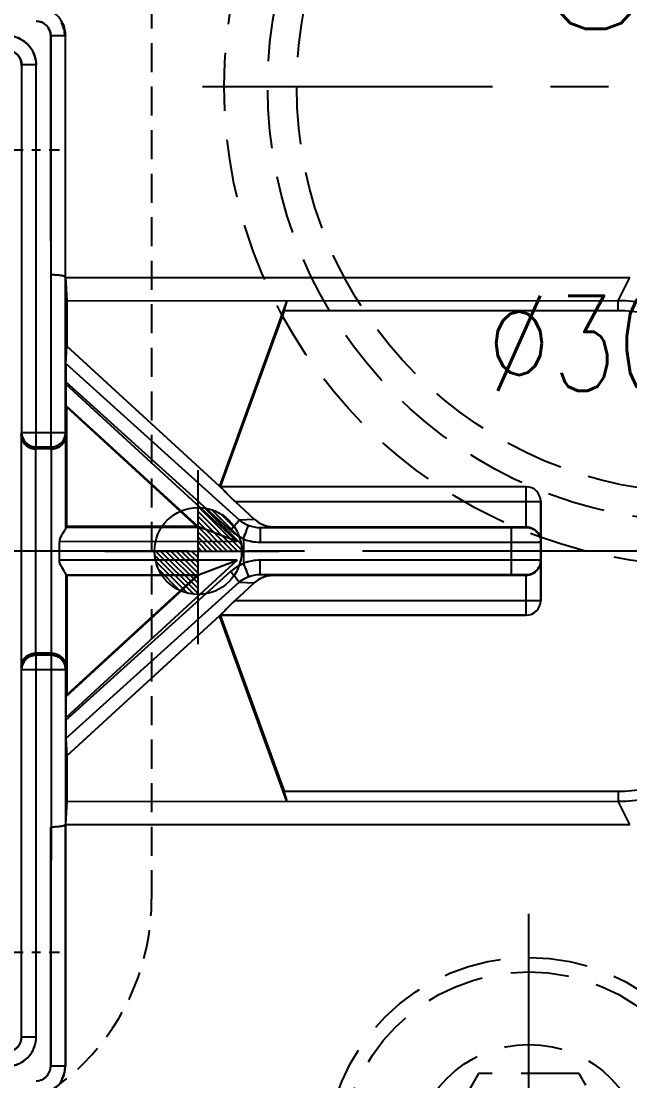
# Model space of a CAD drawing. Header units: millimetres. Extents: x 23490 to 24685, y -23248 to -22403.
# Drawn here: x 24109.8 to 24130.78, y -22727.74 to -22691.24 of the extents above; entities that cross this region are included whole.
import ezdxf

# ---------------------------------------------------------------- set-up
doc = ezdxf.new("R2010")
doc.units = ezdxf.units.MM
doc.header["$LTSCALE"] = 8
for name, pattern in [('CENTER', [2, 1.25, -0.25, 0.25, -0.25]), ('CENTER2', [1.125, 0.75, -0.125, 0.125, -0.125]), ('HIDDEN', [0.375, 0.25, -0.125]), ('HIDDEN2', [0.1875, 0.125, -0.0625])]:
    doc.linetypes.add(name, pattern=pattern)
doc.layers.get('DEFPOINTS').update_dxf_attribs({"color": 6})
for name, color, linetype in [('Cav-cor', 30, 'Continuous'), ('CL', 1, 'Continuous'), ('PIN', 5, 'Continuous'), ('PRODUCT', 1, 'Continuous'), ('SCREW', 52, 'HIDDEN'), ('SP', 3, 'Continuous')]:
    doc.layers.add(name, color=color, linetype=linetype)
doc.layers.add('dim', color=3, linetype='Continuous', lineweight=15)
doc.styles.add('ROMANC', font='RomanC.ttf', dxfattribs={"width": 0.8, "height": 7})
doc.styles.get("Standard").update_dxf_attribs({"font": 'txt.shx', "width": 0.8, "bigfont": 'chineset.shx'})
doc.dimstyles.new('ISO-25', dxfattribs={"dimtxt": 5, "dimasz": 4, "dimexe": 0.3, "dimexo": 0.3, "dimtad": 0, "dimzin": 1, "dimdsep": 46, "dimtxsty": 'Standard', "dimcen": 0, "dimclrd": 3, "dimclre": 3, "dimclrt": 3, "dimazin": 0, "dimtfac": 1, "dimtofl": 0, "dimtmove": 0, "dimatfit": 0, "dimfxl": 0, "dimarcsym": 0})

# ---------------------------------------------------------------- blocks, each defined once
blk = doc.blocks.new('cb_8')
at = {"linetype": 'HIDDEN'}
blk.add_circle((0, 0), 7, dxfattribs=at)
at = {"layer": 'SCREW', "linetype": 'CENTER2', "ltscale": 5}
for p, q in [((0, -8.5), (0, 8.5)), ((-8.5, 0), (8.5, 0))]:
    blk.add_line(p, q, dxfattribs=at)
at = {"layer": 'SCREW'}
blk.add_lwpolyline([(-1.732, 3), (-3.464, 0), (-1.732, -3), (1.732, -3), (3.464, 0), (1.732, 3)], close=True, dxfattribs=at)
for radius in [6.5, 4]:
    blk.add_circle((0, 0), radius, dxfattribs=at)
at = {"layer": 'dim', "style": 'ROMANC', "width": 0.8}
blk.add_text('M 8', height=4.1865, dxfattribs=at).set_placement((-5.202, -1.858))
blk = doc.blocks.new('20160826.095208')
at = {"layer": 'SP', "linetype": 'CENTER'}
for p, q in [((0, -17.25), (0, 17.25)), ((-17.25, 0), (17.25, 0))]:
    blk.add_line(p, q, dxfattribs=at)
at = {"layer": 'SP', "linetype": 'HIDDEN'}
for radius in [16.5, 15, 14]:
    blk.add_circle((0, 0), radius, dxfattribs=at)
at = {"layer": 'SP'}
for s, p in [('S', (-5.456, 1.995)), ('P', (3.888, -6.392))]:
    blk.add_text(s, height=4.111, dxfattribs=at).set_placement(p)
at = {"layer": 'SP', "color": 6, "insert": (-1.275, -8.844), "char_height": 3.2812, "attachment_point": 5}
blk.add_mtext('Ø30.00', dxfattribs=at)
blk = doc.blocks.new('*D26566')
at = {"layer": 'DEFPOINTS', "color": 0}
for p in [(24107.3, -22624.279), (24152.3, -22747.491), (24107.3, -22770.979)]:
    blk.add_point(p, dxfattribs=at)
at = {"layer": 'dim', "color": 3, "lineweight": -2}
for p, q in [((24107.3, -22624.579), (24107.3, -22771.279)), ((24152.3, -22747.791), (24152.3, -22771.279)), ((24111.3, -22770.979), (24121.842, -22770.979)), ((24148.3, -22770.979), (24137.759, -22770.979))]:
    blk.add_line(p, q, dxfattribs=at)
at = {"layer": 'dim', "color": 3}
for points in [[(24111.3, -22770.312), (24111.3, -22771.645), (24107.3, -22770.979)], [(24148.3, -22771.645), (24148.3, -22770.312), (24152.3, -22770.979)]]:
    blk.add_solid(points, dxfattribs=at)
at = {"layer": 'dim', "color": 3, "insert": (24129.8, -22770.979), "char_height": 5, "attachment_point": 5}
blk.add_mtext('45.00', dxfattribs=at)
blk = doc.blocks.new('*D26567')
at = {"layer": 'DEFPOINTS', "color": 0}
for p in [(24052.3, -22678.491), (24152.3, -22747.491), (24152.3, -22779.818)]:
    blk.add_point(p, dxfattribs=at)
at = {"layer": 'dim', "color": 3, "lineweight": -2}
for p, q in [((24052.3, -22678.791), (24052.3, -22780.118)), ((24152.3, -22747.791), (24152.3, -22780.118)), ((24056.3, -22779.818), (24094.175, -22779.818)), ((24148.3, -22779.818), (24111.425, -22779.818))]:
    blk.add_line(p, q, dxfattribs=at)
at = {"layer": 'dim', "color": 3}
for points in [[(24056.3, -22779.151), (24056.3, -22780.485), (24052.3, -22779.818)], [(24148.3, -22780.485), (24148.3, -22779.151), (24152.3, -22779.818)]]:
    blk.add_solid(points, dxfattribs=at)
at = {"layer": 'dim', "color": 3, "insert": (24102.8, -22779.818), "char_height": 5, "attachment_point": 5}
blk.add_mtext('100.00', dxfattribs=at)
blk = doc.blocks.new('*D26571')
at = {"layer": 'DEFPOINTS', "color": 0}
for p in [(24107.3, -22615.491), (24182.3, -22615.491), (24144.3, -22755.491)]:
    blk.add_point(p, dxfattribs=at)
at = {"layer": 'dim', "color": 3, "lineweight": -2}
for p, q in [((24107.6, -22615.491), (24182.6, -22615.491)), ((24182.3, -22619.491), (24182.3, -22676.532)), ((24182.3, -22751.491), (24182.3, -22694.449)), ((24144.6, -22755.491), (24182.6, -22755.491))]:
    blk.add_line(p, q, dxfattribs=at)
at = {"layer": 'dim', "color": 3}
for points in [[(24182.967, -22619.491), (24181.634, -22619.491), (24182.3, -22615.491)], [(24181.634, -22751.491), (24182.967, -22751.491), (24182.3, -22755.491)]]:
    blk.add_solid(points, dxfattribs=at)
at = {"layer": 'dim', "color": 3, "insert": (24182.3, -22685.491), "char_height": 5, "attachment_point": 5, "rotation": 90}
blk.add_mtext('140.00', dxfattribs=at)
blk = doc.blocks.new('*D26572')
at = {"layer": 'DEFPOINTS', "color": 0}
for p in [(24107.3, -22527.491), (24193.451, -22527.491), (24144.3, -22755.491)]:
    blk.add_point(p, dxfattribs=at)
at = {"layer": 'dim', "color": 3, "lineweight": -2}
for p, q in [((24107.6, -22527.491), (24193.751, -22527.491)), ((24193.451, -22531.491), (24193.451, -22631.532)), ((24193.451, -22751.491), (24193.451, -22651.449)), ((24144.6, -22755.491), (24193.751, -22755.491))]:
    blk.add_line(p, q, dxfattribs=at)
at = {"layer": 'dim', "color": 3}
for points in [[(24194.117, -22531.491), (24192.784, -22531.491), (24193.451, -22527.491)], [(24192.784, -22751.491), (24194.117, -22751.491), (24193.451, -22755.491)]]:
    blk.add_solid(points, dxfattribs=at)
at = {"layer": 'dim', "color": 3, "insert": (24193.451, -22641.491), "char_height": 5, "attachment_point": 5, "rotation": 90}
blk.add_mtext('228.00', dxfattribs=at)

msp = doc.modelspace()

# ---------------------------------------------------------------- hatches: boundary and pattern name
at = {"layer": 'PIN', "linetype": 'Continuous'}
h = msp.add_hatch(dxfattribs=at)
h.set_pattern_fill('ANSI31', color=3, angle=90, style=0)
h.set_pattern_definition([(135, (24321.18231, -22723.73048), (-0.08838835, -0.08838835), [])])
h.paths.add_polyline_path([(24115.9, -22709.491), (24114.4, -22709.491, 0.414214), (24115.9, -22710.991)])
h.paths.add_polyline_path([(24115.9, -22707.991), (24115.9, -22709.491), (24117.4, -22709.491, 0.414214)])

# ---------------------------------------------------------------- linework, layer by layer
at = {"linetype": 'HIDDEN2'}
msp.add_lwpolyline([(24106.3, -22729.491), (24072.3, -22729.491, -0.414214), (24064.3, -22721.491), (24064.3, -22687.491, -0.414214), (24072.3, -22679.491), (24106.3, -22679.491, -0.414214), (24114.3, -22687.491), (24114.3, -22721.491, -0.414214)], format="xyb", close=True, dxfattribs=at)
at = {"layer": 'Cav-cor', "color": 241}
for p, q in [((24111.326, -22691.739), (24110.823, -22691.739)), ((24110.832, -22705.908), (24110.823, -22691.739)), ((24111.326, -22700.069), (24111.326, -22691.739)), ((24109.801, -22692.762), (24109.818, -22692.744)), ((24110.321, -22692.744), (24109.818, -22692.744)), ((24109.818, -22692.744), (24109.818, -22705.407)), ((24110.321, -22705.908), (24110.321, -22692.744)), ((24111.326, -22700.069), (24130.779, -22700.069)), ((24111.335, -22700.066), (24111.374, -22700.864)), ((24111.335, -22705.407), (24111.335, -22700.066)), ((24130.382, -22700.868), (24130.779, -22700.069)), ((24111.374, -22700.864), (24130.382, -22700.868)), ((24111.374, -22702.431), (24111.374, -22700.864)), ((24118.962, -22700.864), (24116.637, -22707.253)), ((24118.962, -22700.864), (24118.962, -22700.868)), ((24130.382, -22701.213), (24130.382, -22700.868)), ((24118.864, -22701.213), (24116.656, -22707.28)), ((24130.382, -22701.213), (24118.864, -22701.213)), ((24111.345, -22703.035), (24111.374, -22702.431)), ((24111.374, -22702.431), (24116.637, -22707.253)), ((24111.345, -22703.035), (24117.316, -22708.413)), ((24111.342, -22703.665), (24117.021, -22708.78)), ((24111.342, -22703.665), (24111.342, -22703.748)), ((24117.252, -22709.169), (24111.342, -22703.748)), ((24115.921, -22708.667), (24111.346, -22704.472)), ((24111.372, -22704.531), (24111.346, -22704.472)), ((24115.862, -22708.645), (24111.372, -22704.531)), ((24111.372, -22708.645), (24111.372, -22704.531)), ((24109.808, -22705.513), (24109.818, -22705.407)), ((24109.808, -22705.513), (24109.808, -22713.469)), ((24109.818, -22705.407), (24111.335, -22705.407)), ((24111.345, -22705.513), (24111.335, -22705.407)), ((24111.345, -22708.645), (24111.345, -22705.513)), ((24110.843, -22705.973), (24110.31, -22705.973)), ((24110.31, -22713.008), (24110.31, -22705.973)), ((24110.314, -22705.973), (24110.321, -22705.908)), ((24110.832, -22705.908), (24110.321, -22705.908)), ((24110.839, -22705.973), (24110.832, -22705.908)), ((24110.843, -22705.973), (24110.843, -22713.008)), ((24127.209, -22707.28), (24116.656, -22707.28)), ((24127.209, -22708.678), (24127.209, -22707.28)), ((24117.173, -22707.782), (24127.712, -22707.782)), ((24117.173, -22707.782), (24117.836, -22708.39)), ((24127.712, -22707.782), (24127.712, -22711.199)), ((24117.316, -22708.413), (24117.836, -22708.39)), ((24111.372, -22708.645), (24111.346, -22708.671)), ((24111.346, -22708.671), (24115.922, -22708.668)), ((24115.862, -22708.645), (24111.372, -22708.645)), ((24115.862, -22708.645), (24115.921, -22708.667)), ((24118.035, -22708.682), (24118.535, -22708.66)), ((24118.035, -22708.682), (24126.707, -22708.682)), ((24118.035, -22708.682), (24118.035, -22709.185)), ((24118.535, -22708.66), (24127.209, -22708.66)), ((24126.707, -22710.299), (24126.707, -22708.682)), ((24117.252, -22709.169), (24111.12, -22709.174)), ((24111.12, -22709.808), (24111.12, -22709.174)), ((24117.461, -22709.076), (24117.461, -22709.906)), ((24118.035, -22709.185), (24126.707, -22709.185)), ((24117.252, -22709.812), (24111.12, -22709.808)), ((24117.252, -22709.812), (24111.342, -22715.234)), ((24118.035, -22709.797), (24126.707, -22709.797)), ((24118.035, -22710.299), (24118.035, -22709.797)), ((24111.342, -22715.317), (24117.021, -22710.201)), ((24111.345, -22710.337), (24111.345, -22713.469)), ((24111.346, -22710.311), (24115.922, -22710.314)), ((24111.372, -22710.337), (24111.346, -22710.311)), ((24115.921, -22710.314), (24111.346, -22714.51)), ((24115.862, -22710.337), (24111.372, -22710.337)), ((24111.372, -22710.337), (24111.372, -22714.451)), ((24115.862, -22710.337), (24111.372, -22714.451)), ((24115.862, -22710.337), (24115.921, -22710.314)), ((24118.035, -22710.299), (24126.707, -22710.299)), ((24118.035, -22710.299), (24118.535, -22710.321)), ((24118.535, -22710.321), (24127.209, -22710.321)), ((24127.209, -22711.702), (24127.209, -22710.304)), ((24111.345, -22715.946), (24117.316, -22710.568)), ((24117.173, -22711.199), (24117.836, -22710.591)), ((24117.316, -22710.568), (24117.836, -22710.591)), ((24117.173, -22711.199), (24127.712, -22711.199)), ((24111.374, -22716.551), (24116.637, -22711.729)), ((24118.962, -22718.117), (24116.637, -22711.729)), ((24127.209, -22711.702), (24116.656, -22711.702)), ((24116.656, -22711.702), (24118.864, -22717.769)), ((24110.843, -22713.008), (24110.31, -22713.008)), ((24110.314, -22713.008), (24110.321, -22713.074)), ((24110.839, -22713.008), (24110.832, -22713.074)), ((24110.832, -22713.074), (24110.321, -22713.074)), ((24110.321, -22726.237), (24110.321, -22713.074)), ((24110.832, -22713.074), (24110.823, -22727.242)), ((24109.808, -22713.469), (24109.818, -22713.574)), ((24109.818, -22713.574), (24111.335, -22713.574)), ((24109.818, -22726.237), (24109.818, -22713.574)), ((24111.345, -22713.469), (24111.335, -22713.574)), ((24111.335, -22713.574), (24111.335, -22718.915)), ((24111.372, -22714.451), (24111.346, -22714.51)), ((24111.342, -22715.317), (24111.342, -22715.234)), ((24111.345, -22715.946), (24111.374, -22716.551)), ((24111.374, -22716.551), (24111.374, -22718.117)), ((24111.374, -22718.117), (24111.335, -22718.915)), ((24111.374, -22718.117), (24130.382, -22718.114)), ((24118.864, -22717.769), (24130.382, -22717.769)), ((24118.962, -22718.117), (24118.962, -22718.114)), ((24130.382, -22717.769), (24130.382, -22718.114)), ((24130.779, -22718.913), (24130.382, -22718.114)), ((24111.326, -22718.913), (24130.779, -22718.913)), ((24111.326, -22718.913), (24111.326, -22727.242)), ((24109.801, -22726.22), (24109.818, -22726.237)), ((24110.321, -22726.237), (24109.818, -22726.237)), ((24111.326, -22727.242), (24110.823, -22727.242))]:
    msp.add_line(p, q, dxfattribs=at)
for centre, radius, start, end in [((24110.321, -22691.739), 1.005, 359.9962, 90.0033), ((24110.321, -22691.739), 0.502, 359.9995, 90.0005), ((24109.316, -22692.744), 1.005, 359.9997, 90.0002), ((24109.316, -22692.744), 0.502, 359.9931, 90.0069), ((24110.318, -22705.407), 0.5, 180.0571, 269.9797), ((24110.834, -22705.407), 0.501, 348.1227, 359.9159), ((24127.209, -22707.782), 0.502, 0, 90), ((24127.209, -22711.199), 0.502, 270, 0), ((24110.318, -22713.575), 0.5, 90.0203, 179.9429), ((24110.834, -22713.575), 0.501, 0.0841, 11.8773), ((24109.316, -22726.237), 1.005, 269.9998, 0.0003), ((24109.316, -22726.237), 0.502, 269.9931, 0.0069), ((24110.321, -22727.242), 1.005, 269.9967, 0.0038), ((24110.321, -22727.242), 0.502, 269.9995, 0.0005)]:
    msp.add_arc(centre, radius, start, end, dxfattribs=at)
for centre, major_axis, ratio, start_param, end_param in [((24118.831, -22701.213), (0.128, 0.35), 0.082138, -1.540679, -0.144416), ((24111.346, -22703.706), (0, 0.677), 0.006497, 0.134031, 1.510239), ((24111.346, -22703.789), (0, 0.682), 0.006443, 1.509631, 3.126935), ((24117.277, -22707.782), (0.556, -0.5), 0.09393, -2.602263, -1.674968), ((24118.536, -22707.655), (-1.024, -0.045), 0.980826, 0.775417, 1.526003), ((24111.346, -22709.173), (0, 0.503), 0.008762, 0.008762, 0.215517), ((24116.664, -22708.667), (0.743, 0), 0.00591, -3.126412, -3.071206), ((24111.346, -22709.808), (0, 0.503), 0.008762, -3.357109, -3.150355), ((24116.664, -22710.314), (0.743, 0), 0.00591, 3.071206, 3.126412), ((24118.536, -22711.326), (1.024, -0.045), 0.980826, 1.615589, 2.366176), ((24117.277, -22711.199), (0.556, 0.5), 0.09393, 1.674968, 2.602263), ((24111.346, -22715.192), (0, 0.682), 0.006443, 0.014657, 1.631962), ((24111.346, -22715.276), (0, 0.677), 0.006497, -4.651832, -3.275623), ((24118.831, -22717.769), (-0.128, 0.35), 0.082138, -2.997177, -1.600914)]:
    msp.add_ellipse(centre, major_axis=major_axis, ratio=ratio, start_param=start_param, end_param=end_param, dxfattribs=at)
for points, knots in [([(24111.326, -22700.067), (24111.326, -22700.06), (24111.314, -22700.044), (24111.265, -22700.021), (24111.163, -22699.998), (24111.007, -22699.982), (24110.888, -22699.978), (24110.823, -22699.978)], [0, 0, 0, 0, 0.038136, 0.100916, 0.314997, 0.629249, 1, 1, 1, 1]), ([(24135.328, -22705.863), (24135.328, -22705.538), (24135.265, -22704.887), (24134.985, -22703.946), (24134.53, -22703.078), (24133.913, -22702.314), (24133.159, -22701.687), (24132.296, -22701.22), (24131.358, -22700.933), (24130.707, -22700.868), (24130.382, -22700.868)], [0, 0, 0, 0, 0.125, 0.25003, 0.375081, 0.500124, 0.625143, 0.750126, 0.875077, 1, 1, 1, 1]), ([(24134.98, -22705.863), (24134.98, -22705.561), (24134.922, -22704.954), (24134.663, -22704.079), (24134.24, -22703.27), (24133.668, -22702.558), (24132.966, -22701.974), (24132.163, -22701.539), (24131.291, -22701.272), (24130.685, -22701.213), (24130.382, -22701.213)], [0, 0, 0, 0, 0.125005, 0.250039, 0.375092, 0.500134, 0.625151, 0.750131, 0.875079, 1, 1, 1, 1]), ([(24109.808, -22705.513), (24109.808, -22705.566), (24109.831, -22705.677), (24109.93, -22705.828), (24110.096, -22705.943), (24110.239, -22705.973), (24110.314, -22705.973)], [0, 0, 0, 0, 0.210996, 0.438985, 0.700565, 1, 1, 1, 1]), ([(24110.832, -22705.908), (24110.944, -22705.908), (24111.175, -22705.828), (24111.301, -22705.619), (24111.324, -22705.51)], [0, 0, 0, 0, 0.500497, 1, 1, 1, 1]), ([(24110.839, -22705.973), (24110.914, -22705.973), (24111.057, -22705.943), (24111.223, -22705.828), (24111.322, -22705.677), (24111.345, -22705.566), (24111.345, -22705.513)], [0, 0, 0, 0, 0.299435, 0.561015, 0.789004, 1, 1, 1, 1]), ([(24116.776, -22707.38), (24116.76, -22707.366), (24116.733, -22707.342), (24116.701, -22707.313), (24116.681, -22707.296), (24116.671, -22707.287), (24116.664, -22707.281), (24116.661, -22707.278), (24116.66, -22707.277)], [0, 0, 0, 0, 0.397987, 0.713194, 0.828278, 0.914563, 0.974026, 1, 1, 1, 1]), ([(24117.316, -22708.413), (24117.314, -22708.42), (24117.305, -22708.435), (24117.286, -22708.463), (24117.258, -22708.5), (24117.206, -22708.565), (24117.127, -22708.66), (24117.058, -22708.738), (24117.021, -22708.78)], [0, 0, 0, 0, 0.042406, 0.114094, 0.213385, 0.337306, 0.644507, 1, 1, 1, 1]), ([(24117.464, -22709.06), (24117.486, -22709.005), (24117.527, -22708.903), (24117.574, -22708.781), (24117.603, -22708.7), (24117.618, -22708.656), (24117.627, -22708.626), (24117.631, -22708.61), (24117.631, -22708.604)], [0, 0, 0, 0, 0.366134, 0.679981, 0.804128, 0.900689, 0.966613, 1, 1, 1, 1]), ([(24111.345, -22708.683), (24111.345, -22708.692), (24111.335, -22708.716), (24111.313, -22708.755), (24111.282, -22708.805), (24111.23, -22708.887), (24111.158, -22709.002), (24111.12, -22709.114), (24111.12, -22709.174)], [0, 0, 0, 0, 0.052326, 0.136736, 0.246781, 0.37595, 0.672935, 1, 1, 1, 1]), ([(24117.252, -22709.169), (24117.131, -22709.122), (24116.949, -22709.052), (24116.707, -22708.959), (24116.527, -22708.89), (24116.35, -22708.823), (24116.205, -22708.768), (24116.095, -22708.728), (24116.031, -22708.704), (24115.985, -22708.688), (24115.958, -22708.678), (24115.937, -22708.672), (24115.926, -22708.668), (24115.922, -22708.668)], [0, 0, 0, 0, 0.27418, 0.411117, 0.547221, 0.681429, 0.811352, 0.872849, 0.929555, 0.954575, 0.975922, 0.991834, 1, 1, 1, 1]), ([(24126.707, -22708.682), (24126.739, -22708.682), (24126.804, -22708.682), (24126.897, -22708.682), (24126.982, -22708.682), (24127.058, -22708.681), (24127.112, -22708.681), (24127.148, -22708.68), (24127.17, -22708.68), (24127.186, -22708.679), (24127.199, -22708.679), (24127.204, -22708.678), (24127.209, -22708.679), (24127.209, -22708.678)], [0, 0, 0, 0, 0.195044, 0.382633, 0.555484, 0.70701, 0.831356, 0.881806, 0.923765, 0.956832, 0.980689, 0.995099, 1, 1, 1, 1]), ([(24127.209, -22708.66), (24127.285, -22708.66), (24127.43, -22708.694), (24127.594, -22708.82), (24127.689, -22708.979), (24127.711, -22709.095), (24127.712, -22709.15)], [0, 0, 0, 0, 0.294138, 0.553141, 0.783334, 1, 1, 1, 1]), ([(24126.707, -22709.185), (24126.772, -22709.185), (24126.9, -22709.185), (24127.086, -22709.185), (24127.258, -22709.184), (24127.389, -22709.184), (24127.481, -22709.183), (24127.54, -22709.183), (24127.59, -22709.183), (24127.632, -22709.182), (24127.665, -22709.182), (24127.687, -22709.182), (24127.7, -22709.181), (24127.706, -22709.181), (24127.709, -22709.18), (24127.712, -22709.181), (24127.712, -22709.181)], [0, 0, 0, 0, 0.195065, 0.382676, 0.555539, 0.707075, 0.772979, 0.831431, 0.881885, 0.923843, 0.956904, 0.980753, 0.98914, 0.99515, 0.998771, 1, 1, 1, 1]), ([(24111.345, -22710.299), (24111.345, -22710.289), (24111.335, -22710.266), (24111.313, -22710.227), (24111.282, -22710.177), (24111.23, -22710.095), (24111.158, -22709.979), (24111.12, -22709.867), (24111.12, -22709.808)], [0, 0, 0, 0, 0.052326, 0.136736, 0.246781, 0.37595, 0.672935, 1, 1, 1, 1]), ([(24117.252, -22709.812), (24117.131, -22709.859), (24116.949, -22709.93), (24116.707, -22710.023), (24116.527, -22710.092), (24116.35, -22710.159), (24116.205, -22710.213), (24116.095, -22710.254), (24116.031, -22710.277), (24115.985, -22710.294), (24115.958, -22710.303), (24115.937, -22710.31), (24115.926, -22710.313), (24115.922, -22710.314)], [0, 0, 0, 0, 0.27418, 0.411117, 0.547221, 0.681429, 0.811352, 0.872849, 0.929555, 0.954575, 0.975922, 0.991834, 1, 1, 1, 1]), ([(24117.464, -22709.921), (24117.486, -22709.976), (24117.527, -22710.079), (24117.574, -22710.2), (24117.603, -22710.282), (24117.618, -22710.326), (24117.627, -22710.356), (24117.631, -22710.372), (24117.631, -22710.377)], [0, 0, 0, 0, 0.366134, 0.679981, 0.804128, 0.900689, 0.966613, 1, 1, 1, 1]), ([(24126.707, -22709.797), (24126.772, -22709.797), (24126.9, -22709.797), (24127.086, -22709.797), (24127.258, -22709.797), (24127.389, -22709.798), (24127.481, -22709.798), (24127.54, -22709.799), (24127.59, -22709.799), (24127.632, -22709.799), (24127.665, -22709.8), (24127.687, -22709.8), (24127.7, -22709.8), (24127.706, -22709.8), (24127.709, -22709.801), (24127.712, -22709.801), (24127.712, -22709.801)], [0, 0, 0, 0, 0.195065, 0.382676, 0.555539, 0.707075, 0.772979, 0.831431, 0.881885, 0.923843, 0.956904, 0.980753, 0.98914, 0.99515, 0.998771, 1, 1, 1, 1]), ([(24127.209, -22710.321), (24127.285, -22710.321), (24127.43, -22710.288), (24127.594, -22710.162), (24127.689, -22710.003), (24127.711, -22709.887), (24127.712, -22709.831)], [0, 0, 0, 0, 0.294138, 0.553141, 0.783334, 1, 1, 1, 1]), ([(24117.316, -22710.568), (24117.314, -22710.562), (24117.305, -22710.546), (24117.286, -22710.519), (24117.258, -22710.482), (24117.206, -22710.416), (24117.127, -22710.321), (24117.058, -22710.243), (24117.021, -22710.201)], [0, 0, 0, 0, 0.042406, 0.114094, 0.213385, 0.337306, 0.644507, 1, 1, 1, 1]), ([(24126.707, -22710.299), (24126.739, -22710.299), (24126.804, -22710.299), (24126.897, -22710.299), (24126.982, -22710.3), (24127.058, -22710.3), (24127.112, -22710.301), (24127.148, -22710.301), (24127.17, -22710.302), (24127.186, -22710.302), (24127.199, -22710.302), (24127.204, -22710.304), (24127.209, -22710.303), (24127.209, -22710.304)], [0, 0, 0, 0, 0.195044, 0.382633, 0.555484, 0.70701, 0.831356, 0.881806, 0.923765, 0.956832, 0.980689, 0.995099, 1, 1, 1, 1]), ([(24116.776, -22711.601), (24116.76, -22711.615), (24116.733, -22711.64), (24116.701, -22711.669), (24116.681, -22711.686), (24116.671, -22711.695), (24116.664, -22711.7), (24116.661, -22711.704), (24116.66, -22711.704)], [0, 0, 0, 0, 0.400265, 0.716556, 0.831869, 0.917709, 0.975449, 1, 1, 1, 1]), ([(24109.808, -22713.469), (24109.808, -22713.416), (24109.831, -22713.305), (24109.93, -22713.154), (24110.096, -22713.038), (24110.239, -22713.008), (24110.314, -22713.008)], [0, 0, 0, 0, 0.210996, 0.438985, 0.700565, 1, 1, 1, 1]), ([(24110.839, -22713.008), (24110.914, -22713.008), (24111.057, -22713.038), (24111.223, -22713.154), (24111.322, -22713.305), (24111.345, -22713.416), (24111.345, -22713.469)], [0, 0, 0, 0, 0.299435, 0.561015, 0.789004, 1, 1, 1, 1]), ([(24110.832, -22713.074), (24110.944, -22713.074), (24111.175, -22713.153), (24111.301, -22713.362), (24111.324, -22713.472)], [0, 0, 0, 0, 0.500497, 1, 1, 1, 1]), ([(24130.382, -22718.114), (24130.707, -22718.113), (24131.358, -22718.048), (24132.296, -22717.761), (24133.159, -22717.295), (24133.913, -22716.667), (24134.53, -22715.904), (24134.985, -22715.035), (24135.265, -22714.095), (24135.328, -22713.444), (24135.328, -22713.119)], [0, 0, 0, 0, 0.124923, 0.249874, 0.374857, 0.499876, 0.624919, 0.74997, 0.875, 1, 1, 1, 1]), ([(24130.382, -22717.769), (24130.685, -22717.769), (24131.291, -22717.709), (24132.163, -22717.442), (24132.966, -22717.008), (24133.668, -22716.423), (24134.24, -22715.712), (24134.663, -22714.903), (24134.922, -22714.027), (24134.98, -22713.421), (24134.98, -22713.119)], [0, 0, 0, 0, 0.124921, 0.249869, 0.374849, 0.499866, 0.624908, 0.749961, 0.874995, 1, 1, 1, 1]), ([(24111.326, -22718.915), (24111.326, -22718.921), (24111.314, -22718.937), (24111.265, -22718.961), (24111.163, -22718.983), (24111.007, -22719), (24110.888, -22719.003), (24110.823, -22719.004)], [0, 0, 0, 0, 0.038136, 0.100916, 0.314997, 0.629249, 1, 1, 1, 1])]:
    msp.add_open_spline(points, degree=3, knots=knots, dxfattribs=at)
for points in [[(24117.316, -22708.413), (24117.408, -22708.494), (24117.516, -22708.559), (24117.63, -22708.604)], [(24117.63, -22708.604), (24117.757, -22708.656), (24117.898, -22708.683), (24118.035, -22708.682)], [(24117.021, -22708.78), (24117.15, -22708.896), (24117.301, -22708.991), (24117.461, -22709.058)], [(24117.461, -22709.076), (24117.642, -22709.148), (24117.84, -22709.185), (24118.035, -22709.185)], [(24117.021, -22710.201), (24117.15, -22710.085), (24117.301, -22709.99), (24117.461, -22709.923)], [(24117.461, -22709.906), (24117.642, -22709.834), (24117.84, -22709.797), (24118.035, -22709.797)], [(24117.316, -22710.568), (24117.408, -22710.488), (24117.516, -22710.422), (24117.63, -22710.378)], [(24117.63, -22710.378), (24117.757, -22710.326), (24117.898, -22710.299), (24118.035, -22710.299)]]:
    msp.add_open_spline(points, degree=3, dxfattribs=at)
at = {"layer": 'CL', "color": 6, "linetype": 'CENTER'}
msp.add_line((24131.57, -22709.491), (24096.228, -22709.491), dxfattribs=at)
at = {"layer": 'PIN', "color": 113, "linetype": 'CENTER2', "ltscale": 0.3}
for p, q in [((24097.267, -22695.672), (24111.123, -22695.672)), ((24097.267, -22723.31), (24111.123, -22723.31))]:
    msp.add_line(p, q, dxfattribs=at)
at = {"layer": 'PIN', "color": 3, "linetype": 'CENTER2'}
for p, q in [((24115.9, -22712.701), (24115.9, -22706.281)), ((24112.69, -22709.491), (24119.11, -22709.491))]:
    msp.add_line(p, q, dxfattribs=at)
at = {"layer": 'PIN', "color": 3, "linetype": 'Continuous'}
msp.add_circle((24115.9, -22709.491), 1.5, dxfattribs=at)
at = {"layer": 'PRODUCT'}
for p, q in [((24110.823, -22691.739), (24110.823, -22699.978)), ((24111.326, -22691.739), (24110.823, -22691.739)), ((24111.326, -22700.057), (24111.326, -22691.739)), ((24109.801, -22692.762), (24109.818, -22692.744)), ((24109.818, -22692.744), (24109.818, -22705.407)), ((24110.321, -22692.744), (24109.818, -22692.744)), ((24110.321, -22705.908), (24110.321, -22692.744)), ((24110.832, -22699.978), (24110.823, -22699.978)), ((24110.832, -22705.908), (24110.832, -22699.978)), ((24111.335, -22705.407), (24111.335, -22700.066)), ((24111.374, -22700.864), (24111.335, -22700.066)), ((24111.374, -22700.864), (24111.374, -22702.431)), ((24111.345, -22703.035), (24111.374, -22702.431)), ((24116.776, -22707.38), (24111.374, -22702.431)), ((24111.345, -22703.035), (24117.316, -22708.413)), ((24111.342, -22703.665), (24111.342, -22703.748)), ((24111.342, -22703.665), (24117.021, -22708.78)), ((24117.252, -22709.169), (24111.342, -22703.748)), ((24111.372, -22704.531), (24111.346, -22704.472)), ((24115.921, -22708.667), (24111.346, -22704.472)), ((24111.372, -22708.645), (24111.372, -22704.531)), ((24115.862, -22708.645), (24111.372, -22704.531)), ((24109.808, -22705.513), (24109.818, -22705.407)), ((24109.808, -22705.513), (24109.808, -22713.469)), ((24109.818, -22705.407), (24111.335, -22705.407)), ((24111.345, -22705.513), (24111.335, -22705.407)), ((24111.345, -22708.683), (24111.345, -22705.513)), ((24110.31, -22713.008), (24110.31, -22705.973)), ((24110.843, -22705.973), (24110.31, -22705.973)), ((24110.314, -22705.973), (24110.321, -22705.908)), ((24110.832, -22705.908), (24110.321, -22705.908)), ((24110.839, -22705.973), (24110.832, -22705.908)), ((24110.843, -22705.973), (24110.843, -22713.008)), ((24127.209, -22707.28), (24116.662, -22707.28)), ((24127.209, -22708.678), (24127.209, -22707.28)), ((24117.173, -22707.782), (24127.712, -22707.782)), ((24117.173, -22707.782), (24117.836, -22708.39)), ((24127.712, -22711.199), (24127.712, -22707.782)), ((24117.316, -22708.413), (24117.836, -22708.39)), ((24111.372, -22708.645), (24111.346, -22708.671)), ((24111.346, -22708.671), (24115.922, -22708.668)), ((24115.862, -22708.645), (24111.372, -22708.645)), ((24115.862, -22708.645), (24115.921, -22708.667)), ((24115.922, -22708.668), (24115.921, -22708.667)), ((24118.035, -22708.682), (24118.535, -22708.66)), ((24118.035, -22708.682), (24126.707, -22708.682)), ((24118.035, -22708.682), (24118.035, -22709.185)), ((24118.535, -22708.66), (24127.209, -22708.66)), ((24126.707, -22710.299), (24126.707, -22708.682)), ((24117.252, -22709.169), (24111.12, -22709.174)), ((24111.12, -22709.808), (24111.12, -22709.174)), ((24117.461, -22709.076), (24117.461, -22709.906)), ((24118.035, -22709.185), (24126.707, -22709.185)), ((24117.252, -22709.812), (24111.12, -22709.808)), ((24117.252, -22709.812), (24111.342, -22715.234)), ((24118.035, -22709.797), (24126.707, -22709.797)), ((24118.035, -22710.299), (24118.035, -22709.797)), ((24111.342, -22715.317), (24117.021, -22710.201)), ((24111.345, -22710.299), (24111.345, -22713.469)), ((24111.372, -22710.337), (24111.346, -22710.311)), ((24111.346, -22710.311), (24115.922, -22710.314)), ((24115.921, -22710.314), (24111.346, -22714.51)), ((24111.372, -22710.337), (24111.372, -22714.451)), ((24115.862, -22710.337), (24111.372, -22710.337)), ((24115.862, -22710.337), (24111.372, -22714.451)), ((24115.862, -22710.337), (24115.921, -22710.314)), ((24115.922, -22710.314), (24115.921, -22710.314)), ((24118.035, -22710.299), (24118.535, -22710.321)), ((24118.035, -22710.299), (24126.707, -22710.299)), ((24118.535, -22710.321), (24127.209, -22710.321)), ((24127.209, -22711.702), (24127.209, -22710.304)), ((24111.345, -22715.946), (24117.316, -22710.568)), ((24117.173, -22711.199), (24117.836, -22710.591)), ((24117.316, -22710.568), (24117.836, -22710.591)), ((24117.173, -22711.199), (24127.712, -22711.199)), ((24116.776, -22711.601), (24111.374, -22716.551)), ((24116.662, -22711.702), (24127.209, -22711.702)), ((24110.843, -22713.008), (24110.31, -22713.008)), ((24110.314, -22713.008), (24110.321, -22713.074)), ((24110.839, -22713.008), (24110.832, -22713.074)), ((24110.321, -22726.237), (24110.321, -22713.074)), ((24110.832, -22713.074), (24110.321, -22713.074)), ((24110.832, -22713.074), (24110.832, -22719.003)), ((24109.808, -22713.469), (24109.818, -22713.574)), ((24109.818, -22726.237), (24109.818, -22713.574)), ((24109.818, -22713.574), (24111.335, -22713.574)), ((24111.345, -22713.469), (24111.335, -22713.574)), ((24111.335, -22713.574), (24111.335, -22718.915)), ((24111.372, -22714.451), (24111.346, -22714.51)), ((24111.342, -22715.317), (24111.342, -22715.234)), ((24111.345, -22715.946), (24111.374, -22716.551)), ((24111.374, -22718.117), (24111.374, -22716.551)), ((24111.374, -22718.117), (24111.335, -22718.915)), ((24110.832, -22719.003), (24110.823, -22719.003)), ((24110.823, -22727.242), (24110.823, -22719.003)), ((24111.326, -22727.242), (24111.326, -22718.925)), ((24109.801, -22726.22), (24109.818, -22726.237)), ((24110.321, -22726.237), (24109.818, -22726.237)), ((24111.326, -22727.242), (24110.823, -22727.242))]:
    msp.add_line(p, q, dxfattribs=at)
for centre, start, end in [((24127.209, -22707.782), 0, 90), ((24127.209, -22711.199), 270, 0)]:
    msp.add_arc(centre, 0.502, start, end, dxfattribs=at)
for points, start_tangent, end_tangent in [([(24110.321, -22691.237), (24110.432, -22691.249), (24110.539, -22691.286), (24110.634, -22691.346), (24110.714, -22691.426), (24110.774, -22691.522), (24110.811, -22691.628), (24110.823, -22691.739)], (1, -0.000179), (0.000145, -1)), ([(24111.187, -22691.229), (24111.226, -22691.303), (24111.301, -22691.516), (24111.326, -22691.739)], (0.508081, -0.86131), (0.000111, -1)), ([(24111.308, -22691.742), (24111.28, -22691.518), (24111.197, -22691.293)], (-0.012725, 0.999919), (-0.457699, 0.889107)), ([(24109.316, -22691.739), (24109.495, -22691.755), (24109.685, -22691.81), (24109.871, -22691.906), (24110.036, -22692.043), (24110.167, -22692.21), (24110.258, -22692.394), (24110.307, -22692.575), (24110.321, -22692.744)], (1, 0.000016), (0.00002, -1)), ([(24109.316, -22692.242), (24109.405, -22692.25), (24109.501, -22692.277), (24109.593, -22692.325), (24109.676, -22692.394), (24109.742, -22692.477), (24109.787, -22692.569), (24109.811, -22692.659), (24109.818, -22692.744)], (1, 0.000087), (-0.000063, -1)), ([(24111.309, -22700.039), (24111.236, -22700.014), (24111.124, -22699.995), (24110.985, -22699.982), (24110.832, -22699.978)], (-0.885827, 0.464015), (-1, 0)), ([(24111.33, -22700.054), (24111.309, -22700.039)], (-0.630854, 0.775902), (-0.885827, 0.464015)), ([(24111.335, -22700.066), (24111.33, -22700.054)], (-0.049432, 0.998777), (-0.630854, 0.775902)), ([(24111.342, -22703.665), (24111.342, -22703.465), (24111.342, -22703.298), (24111.343, -22703.169), (24111.344, -22703.079), (24111.345, -22703.035)], (0, 1), (0.047731, 0.99886)), ([(24111.346, -22704.472), (24111.345, -22704.449), (24111.344, -22704.384), (24111.343, -22704.278), (24111.342, -22704.134), (24111.342, -22703.955), (24111.342, -22703.748)], (-0.402747, 0.915311), (0, 1)), ([(24109.808, -22705.513), (24109.818, -22705.6), (24109.847, -22705.687), (24109.897, -22705.771), (24109.968, -22705.847), (24110.061, -22705.911), (24110.177, -22705.956), (24110.314, -22705.973)], (0.009523, -0.999955), (1, 0)), ([(24109.818, -22705.407), (24109.843, -22705.562), (24109.915, -22705.701), (24110.026, -22705.812), (24110.166, -22705.883), (24110.321, -22705.908)], (0.000763, -1), (1, -0.000758)), ([(24110.832, -22705.908), (24110.986, -22705.884), (24111.126, -22705.813), (24111.238, -22705.702), (24111.31, -22705.562), (24111.335, -22705.407)], (1, 0.000758), (0.000763, 1)), ([(24110.839, -22705.973), (24110.976, -22705.956), (24111.092, -22705.911), (24111.185, -22705.847), (24111.256, -22705.771), (24111.306, -22705.687), (24111.335, -22705.6), (24111.345, -22705.513)], (1, 0), (0.009523, 0.999955)), ([(24117.173, -22707.782), (24117.043, -22707.661), (24116.933, -22707.552), (24116.843, -22707.457), (24116.776, -22707.38)], (-0.737277, 0.67559), (-0.631265, 0.775567)), ([(24117.316, -22708.413), (24117.288, -22708.459), (24117.224, -22708.543), (24117.131, -22708.654), (24117.021, -22708.78)], (-0.319916, -0.947446), (-0.666777, -0.745257)), ([(24117.316, -22708.413), (24117.463, -22708.521), (24117.63, -22708.604)], (0.751977, -0.659189), (0.930446, -0.366428)), ([(24117.464, -22709.06), (24117.517, -22708.927), (24117.564, -22708.805), (24117.601, -22708.706), (24117.624, -22708.637), (24117.631, -22708.604)], (0.377376, 0.92606), (-0.03564, 0.999365)), ([(24117.63, -22708.604), (24117.831, -22708.663), (24118.035, -22708.682)], (0.927034, -0.374978), (1, 0.000792)), ([(24117.836, -22708.39), (24117.987, -22708.504), (24118.158, -22708.59), (24118.344, -22708.643), (24118.535, -22708.66)], (0.737277, -0.67559), (1, 0)), ([(24111.333, -22708.719), (24111.299, -22708.777), (24111.253, -22708.851), (24111.203, -22708.931), (24111.16, -22709.013), (24111.13, -22709.094), (24111.12, -22709.174)], (-0.468886, -0.883258), (0, -1)), ([(24111.345, -22708.683), (24111.333, -22708.719)], (-0.039995, -0.9992), (-0.468886, -0.883258)), ([(24111.345, -22708.683), (24111.346, -22708.674), (24111.346, -22708.671)], (0.039995, 0.9992), (0.707107, 0.707107)), ([(24117.252, -22709.169), (24117.153, -22709.131), (24117.052, -22709.092), (24116.95, -22709.052), (24116.847, -22709.013), (24116.745, -22708.973), (24116.644, -22708.934), (24116.542, -22708.896), (24116.441, -22708.857), (24116.341, -22708.819), (24116.242, -22708.782), (24116.145, -22708.746), (24116.052, -22708.712), (24115.97, -22708.683), (24115.922, -22708.668)], (-0.931934, 0.362628), (-0.996534, 0.083185)), ([(24117.021, -22708.78), (24117.227, -22708.937), (24117.464, -22709.06)], (0.743101, -0.66918), (0.922378, -0.386289)), ([(24126.707, -22708.682), (24126.818, -22708.682), (24126.924, -22708.682), (24127.02, -22708.681), (24127.1, -22708.681), (24127.16, -22708.68), (24127.197, -22708.679), (24127.209, -22708.678)], (1, 0), (0.021142, 0.999776)), ([(24127.209, -22708.66), (24127.31, -22708.671)], (1, 0), (0.980049, -0.198757)), ([(24127.209, -22708.678), (24127.365, -22708.703), (24127.505, -22708.774), (24127.616, -22708.885), (24127.687, -22709.025), (24127.712, -22709.181)], (1, 0), (0, -1)), ([(24127.31, -22708.671), (24127.411, -22708.702), (24127.506, -22708.757), (24127.587, -22708.831), (24127.652, -22708.923), (24127.696, -22709.033), (24127.712, -22709.159)], (0.980049, -0.198757), (0, -1)), ([(24117.464, -22709.06), (24117.462, -22709.065), (24117.461, -22709.07), (24117.461, -22709.076)], (-0.37699, -0.926217), (-0.000363, -1)), ([(24117.461, -22709.076), (24117.746, -22709.158), (24118.035, -22709.185)], (0.929884, -0.367854), (1, -0.000051)), ([(24126.707, -22709.185), (24126.93, -22709.185), (24127.142, -22709.184), (24127.333, -22709.184), (24127.492, -22709.183), (24127.612, -22709.182), (24127.687, -22709.181), (24127.712, -22709.181)], (1, 0), (0.020875, 0.999782)), ([(24111.333, -22710.263), (24111.299, -22710.204), (24111.253, -22710.131), (24111.203, -22710.05), (24111.16, -22709.969), (24111.13, -22709.888), (24111.12, -22709.808)], (-0.468886, 0.883258), (0, 1)), ([(24117.252, -22709.812), (24117.153, -22709.851), (24117.052, -22709.89), (24116.95, -22709.929), (24116.847, -22709.969), (24116.745, -22710.008), (24116.644, -22710.047), (24116.542, -22710.086), (24116.441, -22710.124), (24116.341, -22710.162), (24116.242, -22710.199), (24116.145, -22710.236), (24116.052, -22710.27), (24115.97, -22710.299), (24115.922, -22710.314)], (-0.931934, -0.362628), (-0.996534, -0.083185)), ([(24117.021, -22710.201), (24117.227, -22710.045), (24117.464, -22709.922)], (0.743101, 0.66918), (0.922378, 0.386289)), ([(24117.461, -22709.906), (24117.746, -22709.824), (24118.035, -22709.797)], (0.929884, 0.367854), (1, 0.000051)), ([(24117.464, -22709.922), (24117.462, -22709.917), (24117.461, -22709.911), (24117.461, -22709.906)], (-0.37699, 0.926217), (-0.000363, 1)), ([(24117.464, -22709.921), (24117.517, -22710.055), (24117.564, -22710.176), (24117.601, -22710.276), (24117.624, -22710.344), (24117.631, -22710.377)], (0.377376, -0.92606), (-0.03564, -0.999365)), ([(24126.707, -22709.797), (24126.93, -22709.797), (24127.142, -22709.797), (24127.333, -22709.798), (24127.492, -22709.798), (24127.612, -22709.799), (24127.687, -22709.8), (24127.712, -22709.801)], (1, 0), (0.020875, -0.999782)), ([(24127.209, -22710.304), (24127.365, -22710.279), (24127.505, -22710.208), (24127.616, -22710.096), (24127.687, -22709.956), (24127.712, -22709.801)], (1, 0), (0, 1)), ([(24127.31, -22710.311), (24127.411, -22710.279), (24127.506, -22710.225), (24127.587, -22710.151), (24127.652, -22710.059), (24127.696, -22709.948), (24127.712, -22709.823)], (0.980049, 0.198757), (0, 1)), ([(24111.345, -22710.299), (24111.333, -22710.263)], (-0.039995, 0.9992), (-0.468886, 0.883258)), ([(24111.345, -22710.299), (24111.346, -22710.307), (24111.346, -22710.311)], (0.039995, -0.9992), (0.707107, -0.707107)), ([(24117.316, -22710.568), (24117.288, -22710.522), (24117.224, -22710.439), (24117.131, -22710.328), (24117.021, -22710.201)], (-0.319916, 0.947446), (-0.666777, 0.745257)), ([(24117.316, -22710.568), (24117.463, -22710.461), (24117.63, -22710.378)], (0.751977, 0.659189), (0.930446, 0.366428)), ([(24117.63, -22710.378), (24117.831, -22710.318), (24118.035, -22710.299)], (0.927034, 0.374978), (1, -0.000792)), ([(24117.836, -22710.591), (24117.987, -22710.477), (24118.158, -22710.391), (24118.344, -22710.339), (24118.535, -22710.321)], (0.737277, 0.67559), (1, 0)), ([(24126.707, -22710.299), (24126.818, -22710.299), (24126.924, -22710.3), (24127.02, -22710.3), (24127.1, -22710.301), (24127.16, -22710.302), (24127.197, -22710.303), (24127.209, -22710.304)], (1, 0), (0.021142, -0.999776)), ([(24127.209, -22710.321), (24127.31, -22710.311)], (1, 0), (0.980049, 0.198757)), ([(24117.173, -22711.199), (24117.043, -22711.32), (24116.933, -22711.43), (24116.843, -22711.524), (24116.776, -22711.601)], (-0.737277, -0.67559), (-0.631265, -0.775567)), ([(24109.808, -22713.469), (24109.818, -22713.382), (24109.847, -22713.295), (24109.897, -22713.211), (24109.968, -22713.135), (24110.061, -22713.071), (24110.177, -22713.026), (24110.314, -22713.008)], (0.009523, 0.999955), (1, 0)), ([(24110.839, -22713.008), (24110.976, -22713.026), (24111.092, -22713.071), (24111.185, -22713.135), (24111.256, -22713.211), (24111.306, -22713.295), (24111.335, -22713.382), (24111.345, -22713.469)], (1, 0), (0.009523, -0.999955)), ([(24109.818, -22713.574), (24109.843, -22713.42), (24109.915, -22713.28), (24110.026, -22713.169), (24110.166, -22713.098), (24110.321, -22713.074)], (0.000763, 1), (1, 0.000758)), ([(24110.832, -22713.074), (24110.986, -22713.098), (24111.126, -22713.169), (24111.238, -22713.279), (24111.31, -22713.419), (24111.335, -22713.574)], (1, -0.000758), (0.000763, -1)), ([(24111.346, -22714.51), (24111.345, -22714.532), (24111.344, -22714.598), (24111.343, -22714.703), (24111.342, -22714.847), (24111.342, -22715.027), (24111.342, -22715.234)], (-0.402747, -0.915311), (0, -1)), ([(24111.342, -22715.317), (24111.342, -22715.517), (24111.342, -22715.684), (24111.343, -22715.813), (24111.344, -22715.902), (24111.345, -22715.946)], (0, -1), (0.047731, -0.99886)), ([(24111.309, -22718.943), (24111.236, -22718.967), (24111.124, -22718.987), (24110.985, -22718.999), (24110.832, -22719.003)], (-0.885827, -0.464015), (-1, 0)), ([(24111.33, -22718.928), (24111.309, -22718.943)], (-0.630854, -0.775902), (-0.885827, -0.464015)), ([(24111.335, -22718.915), (24111.33, -22718.928)], (-0.049432, -0.998777), (-0.630854, -0.775902)), ([(24109.316, -22726.74), (24109.405, -22726.732), (24109.501, -22726.705), (24109.593, -22726.656), (24109.676, -22726.588), (24109.742, -22726.504), (24109.787, -22726.412), (24109.811, -22726.322), (24109.818, -22726.237)], (1, -0.000087), (-0.000063, 1)), ([(24109.316, -22727.242), (24109.495, -22727.226), (24109.685, -22727.172), (24109.871, -22727.075), (24110.036, -22726.938), (24110.167, -22726.771), (24110.258, -22726.587), (24110.307, -22726.407), (24110.321, -22726.237)], (1, -0.000016), (0.00002, 1)), ([(24110.321, -22727.745), (24110.432, -22727.732), (24110.539, -22727.695), (24110.634, -22727.635), (24110.714, -22727.555), (24110.774, -22727.46), (24110.811, -22727.354), (24110.823, -22727.242)], (1, 0.000179), (0.000145, 1)), ([(24111.187, -22727.753), (24111.226, -22727.678), (24111.301, -22727.466), (24111.326, -22727.242)], (0.508081, 0.86131), (0.000111, 1)), ([(24111.308, -22727.24), (24111.28, -22727.464), (24111.197, -22727.689)], (-0.012725, -0.999919), (-0.457699, -0.889107))]:
    msp.add_spline(points, degree=3, dxfattribs=dict(at, start_tangent=start_tangent, end_tangent=end_tangent))

# ---------------------------------------------------------------- block references
at = {"layer": 'SCREW'}
msp.add_blockref('cb_8', (24127.3, -22730.491), dxfattribs=at)
at = {"layer": 'SP'}
msp.add_blockref('20160826.095208', (24133.3, -22693.491), dxfattribs=at)

# ---------------------------------------------------------------- dimensions: what is measured, and where the dimension line sits
at = {"layer": 'dim'}
for base, p2, picture, middle in [((24193.451, -22527.491), (24107.3, -22527.491), '*D26572', (24193.451, -22641.491)), ((24182.3, -22615.491), (24107.3, -22615.491), '*D26571', (24182.3, -22685.491))]:
    dim = msp.add_linear_dim(base=base, p1=(24144.3, -22755.491), p2=p2, angle=90, dimstyle='ISO-25', dxfattribs=at)
    dim.commit()
    dim.dimension.update_dxf_attribs({"geometry": picture, "text_midpoint": middle})
dim = msp.add_linear_dim(base=(24107.3, -22770.979), p1=(24152.3, -22747.491), p2=(24107.3, -22624.279), dimstyle='ISO-25', dxfattribs=at)
dim.commit()
dim.dimension.update_dxf_attribs({"geometry": '*D26566', "text_midpoint": (24129.8, -22770.979)})
dim = msp.add_linear_dim(base=(24152.3, -22779.818), p1=(24052.3, -22678.491), p2=(24152.3, -22747.491), dimstyle='ISO-25', dxfattribs=at)
dim.commit()
dim.dimension.update_dxf_attribs({"geometry": '*D26567', "text_midpoint": (24102.8, -22779.818), "dimtype": 160})

doc.saveas('drawing.dxf')
